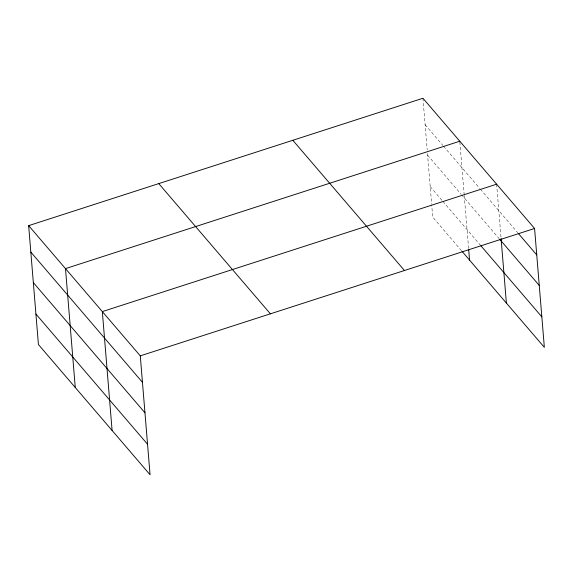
<?xml version="1.0" encoding="UTF-8"?>
<svg xmlns="http://www.w3.org/2000/svg" width="573" height="573" viewBox="0 0 573 573"><rect width="100%" height="100%" fill="white"/><g stroke="black" fill="none" stroke-linecap="round" stroke-linejoin="round"><path stroke-width="0.43" stroke-dasharray="2.87 2.15" d="M425.116 124.706L442.965 145.521M443.538 146.194L479.802 188.496M480.375 189.169L517.77 232.788M427.623 155.211L461.014 194.154M461.587 194.827L499.004 238.468M430.208 186.633L442.299 200.736M442.872 201.41L480.289 245.051M461.494 250.709L432.715 217.138L431.713 204.933M496.619 184.198L501.017 237.666M459.854 142.104L464.18 194.698M464.252 195.565L468.628 248.782M422.946 98.248L427.193 149.983M427.479 153.464L431.641 204.067"/><path stroke-width="0.86" d="M28.65 225.64L140.285 355.862L150.054 474.752L38.427 344.531L28.65 225.64L422.946 98.248L534.573 228.469L544.35 347.36L462.074 251.382M459.782 141.223L65.487 268.615L75.264 387.498M496.619 184.198L102.331 311.59L112.1 430.473M140.285 355.862L534.573 228.469M518.35 233.462L536.751 254.928M499.577 239.142L539.257 285.426M480.862 245.724L541.843 316.855M292.824 140.292L404.459 270.513M158.764 183.604L270.399 313.825M30.827 252.099L142.455 382.32M33.334 282.596L144.969 412.818M35.92 314.025L147.548 444.247M501.089 238.54L506.396 303.081M468.7 249.649L469.559 260.113"/></g></svg>
